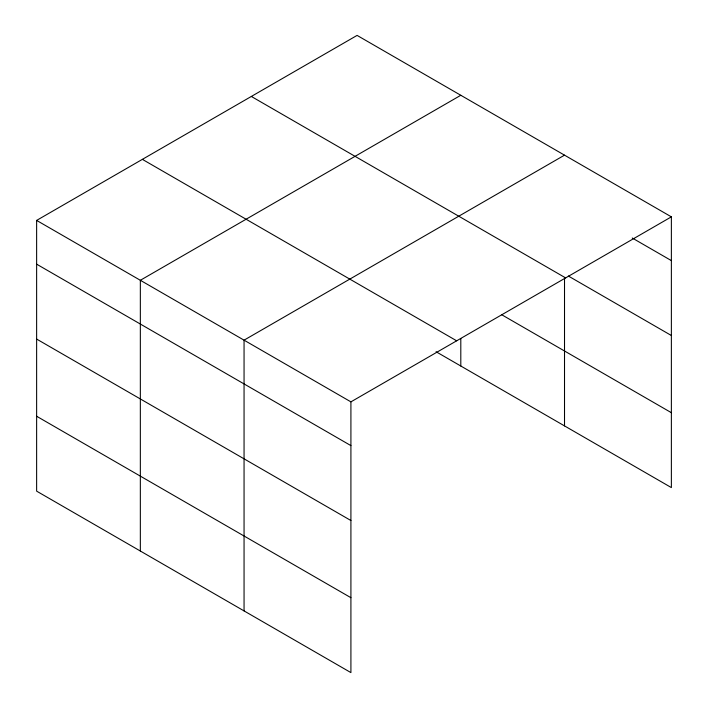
<?xml version="1.0" encoding="UTF-8"?>
<svg xmlns="http://www.w3.org/2000/svg" width="708" height="708" viewBox="0 0 708 708"><rect width="100%" height="100%" fill="white"/><g stroke="black" fill="none" stroke-linecap="round" stroke-linejoin="round"><path stroke-width="1.06" d="M36.63 220.409L350.911 401.861L350.911 672.6L36.63 491.148L36.63 220.409L357.089 35.4L671.37 216.852L671.37 487.591L436.066 351.734M460.802 95.279L140.343 280.288L140.343 551.028M564.515 155.158L244.056 340.167L244.056 610.907M350.911 401.861L671.37 216.852M632.253 238.021L671.37 260.606M568.329 276.014L671.37 335.504M251.34 96.456L565.621 277.899M501.715 314.733L671.37 412.684M142.379 159.362L456.66 340.805M36.63 264.164L350.911 445.615M36.63 339.07L350.911 520.522M36.63 416.251L350.911 597.694M564.515 278.226L564.515 425.897M460.802 338.477L460.802 366.018"/></g></svg>
